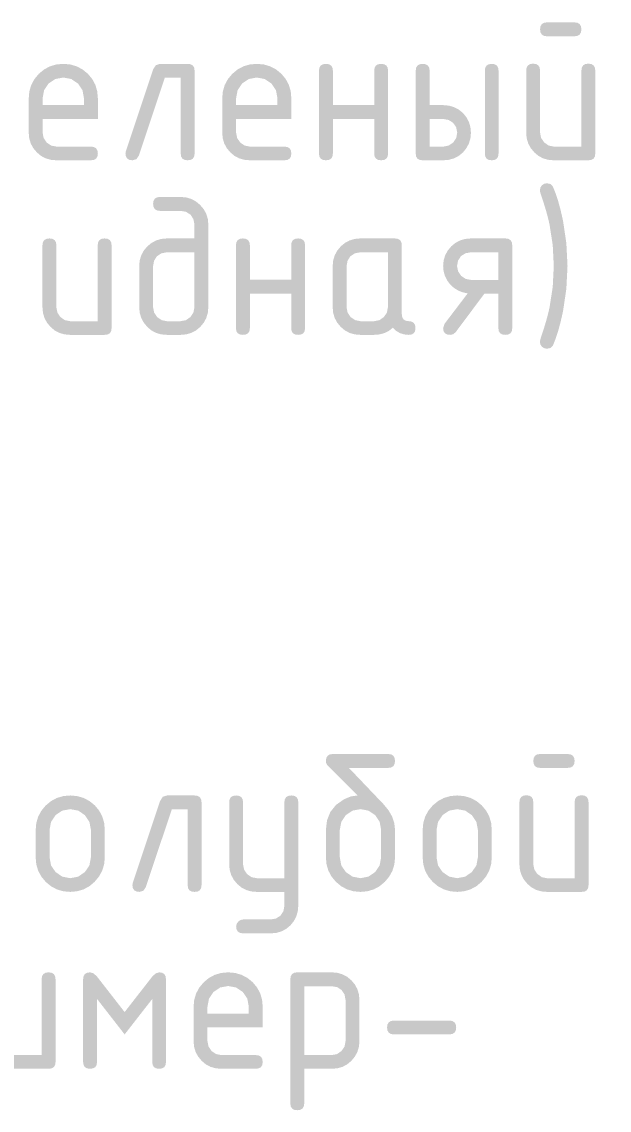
# Model space of a CAD drawing. Header units: millimetres. Extents: x 0 to 1189, y 0 to 841.
# Drawn here: x 1133.01 to 1145.9, y 693.28 to 717.17 of the extents above; entities that cross this region are included whole.
import ezdxf

# ---------------------------------------------------------------- set-up
doc = ezdxf.new("R2010")
doc.units = ezdxf.units.MM

msp = doc.modelspace()

# ---------------------------------------------------------------- hatches: boundary and pattern name
h = msp.add_hatch(color=7)
h.paths.add_polyline_path([(1145.590096, 716.096524), (1145.590096, 714.276411), (1145.580579, 714.210223), (1145.551994, 714.164032), (1145.504288, 714.136963), (1145.43741, 714.128135), (1144.68004, 714.128135), (1144.557627, 714.138599), (1144.445291, 714.170509), (1144.343394, 714.22464), (1144.252297, 714.301767), (1144.174481, 714.395405), (1144.118834, 714.498551), (1144.085408, 714.611206), (1144.074254, 714.733369), (1144.074254, 716.096524), (1144.083771, 716.163402), (1144.112357, 716.211108), (1144.160063, 716.239694), (1144.226941, 716.249211), (1144.2935, 716.239694), (1144.341042, 716.211108), (1144.369568, 716.163402), (1144.379076, 716.096524), (1144.379076, 714.733369), (1144.401401, 714.618234), (1144.468373, 714.521702), (1144.566145, 714.451353), (1144.68004, 714.428547), (1145.285274, 714.428547), (1145.285274, 716.096524), (1145.294783, 716.163402), (1145.323308, 716.211108), (1145.37085, 716.239694), (1145.43741, 716.249211), (1145.504288, 716.239694), (1145.551994, 716.211108), (1145.580579, 716.163402)])
h.paths.add_polyline_path([(1145.132588, 716.850036), (1144.527353, 716.850036), (1144.463025, 716.859553), (1144.416628, 716.888138), (1144.388524, 716.935844), (1144.379076, 717.002722), (1144.388524, 717.069281), (1144.416628, 717.116824), (1144.463025, 717.145349), (1144.527353, 717.154858), (1145.132588, 717.154858), (1145.199465, 717.145349), (1145.247171, 717.116824), (1145.275757, 717.069281), (1145.285274, 717.002722), (1145.275757, 716.935844), (1145.247171, 716.888138), (1145.199465, 716.859553)])
h = msp.add_hatch(color=7)
h.paths.add_polyline_path([(1133.922366, 715.944389), (1133.747355, 715.912074), (1133.600456, 715.8132), (1133.501582, 715.666301), (1133.469267, 715.49129), (1133.469267, 715.338603), (1134.375465, 715.338603), (1134.375465, 715.49129), (1134.34315, 715.666301), (1134.244275, 715.8132), (1134.097377, 715.912074)])
h.paths.add_polyline_path([(1133.469267, 715.034332), (1133.469267, 714.733369), (1133.491591, 714.617752), (1133.558564, 714.517844), (1133.656335, 714.450871), (1133.77023, 714.428547), (1134.5276, 714.428547), (1134.594478, 714.419038), (1134.642184, 714.390513), (1134.67077, 714.342971), (1134.680287, 714.276411), (1134.67077, 714.210223), (1134.642184, 714.164032), (1134.594478, 714.136963), (1134.5276, 714.128135), (1133.77023, 714.128135), (1133.647817, 714.138599), (1133.535482, 714.170509), (1133.433584, 714.22464), (1133.342487, 714.301767), (1133.264671, 714.394785), (1133.209024, 714.496898), (1133.175598, 714.609346), (1133.164445, 714.733369), (1133.164445, 715.48688), (1133.178044, 715.639386), (1133.219084, 715.779644), (1133.287926, 715.908017), (1133.384931, 716.024866), (1133.501461, 716.121553), (1133.62967, 716.190231), (1133.769869, 716.23121), (1133.922366, 716.244801), (1134.074863, 716.231271), (1134.215061, 716.190713), (1134.34327, 716.123181), (1134.459801, 716.028725), (1134.556806, 715.912195), (1134.625648, 715.783985), (1134.666687, 715.643787), (1134.680287, 715.49129), (1134.680287, 715.034332)])
h = msp.add_hatch(color=7)
h.dxf.hatch_style = 2
h.paths.add_polyline_path([(1136.044186, 716.244801), (1136.64942, 716.244801), (1136.716298, 716.235353), (1136.764004, 716.20725), (1136.79259, 716.160853), (1136.802107, 716.096524), (1136.802107, 714.276411), (1136.79259, 714.210223), (1136.764004, 714.164032), (1136.716298, 714.136963), (1136.64942, 714.128135), (1136.582861, 714.136963), (1136.535319, 714.164032), (1136.506794, 714.210223), (1136.497285, 714.276411), (1136.497285, 715.939979), (1136.150019, 715.939979), (1135.578409, 714.229558), (1135.527697, 714.153422), (1135.438952, 714.128135), (1135.372074, 714.137643), (1135.324368, 714.166168), (1135.295782, 714.213711), (1135.286265, 714.28027), (1135.295085, 714.327123), (1135.892051, 716.12188), (1135.951995, 716.215173)])
h = msp.add_hatch(color=7)
h.paths.add_polyline_path([(1138.166007, 715.944389), (1137.990996, 715.912074), (1137.844097, 715.8132), (1137.745223, 715.666301), (1137.712908, 715.49129), (1137.712908, 715.338603), (1138.619105, 715.338603), (1138.619105, 715.49129), (1138.58679, 715.666301), (1138.487916, 715.8132), (1138.341017, 715.912074)])
h.paths.add_polyline_path([(1137.712908, 715.034332), (1137.712908, 714.733369), (1137.735232, 714.617752), (1137.802204, 714.517844), (1137.899976, 714.450871), (1138.013871, 714.428547), (1138.771241, 714.428547), (1138.838119, 714.419038), (1138.885825, 714.390513), (1138.91441, 714.342971), (1138.923928, 714.276411), (1138.91441, 714.210223), (1138.885825, 714.164032), (1138.838119, 714.136963), (1138.771241, 714.128135), (1138.013871, 714.128135), (1137.891458, 714.138599), (1137.779122, 714.170509), (1137.677225, 714.22464), (1137.586128, 714.301767), (1137.508312, 714.394785), (1137.452665, 714.496898), (1137.419239, 714.609346), (1137.408086, 714.733369), (1137.408086, 715.48688), (1137.421685, 715.639386), (1137.462725, 715.779644), (1137.531566, 715.908017), (1137.628572, 716.024866), (1137.745102, 716.121553), (1137.873311, 716.190231), (1138.013509, 716.23121), (1138.166007, 716.244801), (1138.318504, 716.231271), (1138.458702, 716.190713), (1138.586911, 716.123181), (1138.703441, 716.028725), (1138.800447, 715.912195), (1138.869288, 715.783985), (1138.910328, 715.643787), (1138.923928, 715.49129), (1138.923928, 715.034332)])
h = msp.add_hatch(color=7)
h.dxf.hatch_style = 2
h.paths.add_polyline_path([(1139.834728, 715.034332), (1139.834728, 714.276411), (1139.825219, 714.210223), (1139.796694, 714.164032), (1139.749152, 714.136963), (1139.682593, 714.128135), (1139.615715, 714.136963), (1139.568009, 714.164032), (1139.539423, 714.210223), (1139.529906, 714.276411), (1139.529906, 716.096524), (1139.539423, 716.160853), (1139.568009, 716.20725), (1139.615715, 716.235353), (1139.682593, 716.244801), (1139.749152, 716.235353), (1139.796694, 716.20725), (1139.825219, 716.160853), (1139.834728, 716.096524), (1139.834728, 715.338603), (1140.740926, 715.338603), (1140.740926, 716.096524), (1140.750434, 716.160853), (1140.77896, 716.20725), (1140.826502, 716.235353), (1140.893061, 716.244801), (1140.959939, 716.235353), (1141.007645, 716.20725), (1141.036231, 716.160853), (1141.045748, 716.096524), (1141.045748, 714.276411), (1141.036231, 714.210223), (1141.007645, 714.164032), (1140.959939, 714.136963), (1140.893061, 714.128135), (1140.826502, 714.136963), (1140.77896, 714.164032), (1140.750434, 714.210223), (1140.740926, 714.276411), (1140.740926, 715.034332)])
h = msp.add_hatch(color=7)
h.paths.add_polyline_path([(1142.862746, 714.733369), (1142.851662, 714.611206), (1142.818718, 714.498551), (1142.76438, 714.395405), (1142.689113, 714.301767), (1142.595476, 714.22464), (1142.49233, 714.170509), (1142.379675, 714.138599), (1142.257512, 714.128135), (1141.804413, 714.128135), (1141.737535, 714.136963), (1141.689829, 714.164032), (1141.661243, 714.210223), (1141.651726, 714.276411), (1141.651726, 716.096524), (1141.661243, 716.160853), (1141.689829, 716.20725), (1141.737535, 716.235353), (1141.804413, 716.244801), (1141.870972, 716.235353), (1141.918514, 716.20725), (1141.94704, 716.160853), (1141.956548, 716.096524), (1141.956548, 715.338603), (1142.257512, 715.338603), (1142.379675, 715.327605), (1142.49233, 715.294851), (1142.595476, 715.240702), (1142.689113, 715.165522), (1142.76438, 715.071798), (1142.818718, 714.968462), (1142.851662, 714.855618)])
h.paths.add_polyline_path([(1142.561783, 714.733369), (1142.539734, 714.850916), (1142.473037, 714.949445), (1142.374783, 715.012559), (1142.257512, 715.034332), (1141.956548, 715.034332), (1141.956548, 714.428547), (1142.257512, 714.428547), (1142.374783, 714.450871), (1142.473037, 714.517844), (1142.539734, 714.616098)])
h.paths.add_polyline_path([(1143.167568, 716.096524), (1143.177077, 716.160853), (1143.205602, 716.20725), (1143.253144, 716.235353), (1143.319704, 716.244801), (1143.384032, 716.235353), (1143.430429, 716.20725), (1143.458532, 716.160853), (1143.467981, 716.096524), (1143.467981, 714.276411), (1143.458532, 714.210223), (1143.430429, 714.164032), (1143.384032, 714.136963), (1143.319704, 714.128135), (1143.253144, 714.136963), (1143.205602, 714.164032), (1143.177077, 714.210223), (1143.167568, 714.276411)])
h = msp.add_hatch(color=7)
h.dxf.hatch_style = 2
h.paths.add_polyline_path([(1144.679708, 711.807644), (1144.656901, 712.264326), (1144.586552, 712.7177), (1144.554935, 712.856589), (1144.510554, 713.019353), (1144.45346, 713.205888), (1144.383705, 713.41609), (1144.374886, 713.471212), (1144.38715, 713.531088), (1144.421739, 713.581455), (1144.471555, 713.613356), (1144.527572, 713.623347), (1144.61053, 713.606535), (1144.658762, 713.551689), (1144.71986, 713.40411), (1144.777135, 713.228884), (1144.831309, 713.026682), (1144.883106, 712.798178), (1144.95566, 712.306012), (1144.980671, 711.807644), (1144.95566, 711.30907), (1144.883106, 710.81711), (1144.831309, 710.588459), (1144.777135, 710.385646), (1144.71986, 710.209085), (1144.658762, 710.059189), (1144.61053, 710.007719), (1144.527572, 709.99139), (1144.473002, 710.001449), (1144.421739, 710.033833), (1144.38715, 710.085096), (1144.374886, 710.139667), (1144.383705, 710.194788), (1144.45346, 710.407463), (1144.510554, 710.595177), (1144.554935, 710.758397), (1144.586552, 710.897588), (1144.656901, 711.350962)])
h = msp.add_hatch(color=7)
h.paths.add_polyline_path([(1137.103309, 712.7177), (1137.103309, 710.901446), (1137.092156, 710.779283), (1137.05873, 710.666628), (1137.003083, 710.563482), (1136.925267, 710.469845), (1136.831689, 710.392717), (1136.728965, 710.338586), (1136.617456, 710.306676), (1136.497524, 710.296212), (1136.193253, 710.296212), (1136.07084, 710.306676), (1135.958504, 710.338586), (1135.856607, 710.392717), (1135.76551, 710.469845), (1135.687694, 710.563482), (1135.632047, 710.666628), (1135.598621, 710.779283), (1135.587467, 710.901446), (1135.587467, 711.807644), (1135.598621, 711.929807), (1135.632047, 712.042462), (1135.687694, 712.145608), (1135.76551, 712.239246), (1135.858467, 712.314512), (1135.960158, 712.36885), (1136.07146, 712.401794), (1136.193253, 712.412878), (1136.798487, 712.412878), (1136.798487, 712.7177), (1136.776714, 712.835247), (1136.7136, 712.933777), (1136.615277, 712.996409), (1136.497524, 713.018113), (1136.040566, 713.018113), (1135.976238, 713.02763), (1135.929841, 713.056216), (1135.901738, 713.103922), (1135.892289, 713.170799), (1135.901738, 713.237359), (1135.929841, 713.284901), (1135.976238, 713.313426), (1136.040566, 713.322935), (1136.497524, 713.322935), (1136.619937, 713.311867), (1136.732273, 713.278631), (1136.83417, 713.223173), (1136.925267, 713.145444), (1137.003083, 713.054037), (1137.05873, 712.952036), (1137.092156, 712.839803)])
h.paths.add_polyline_path([(1136.798487, 710.901446), (1136.798487, 712.108056), (1136.193253, 712.108056), (1136.0755, 712.086283), (1135.977176, 712.023169), (1135.914062, 711.924915), (1135.892289, 711.807644), (1135.892289, 710.901446), (1135.914614, 710.785829), (1135.981586, 710.685921), (1136.079358, 710.618948), (1136.193253, 710.596624), (1136.497524, 710.596624), (1136.613072, 710.618948), (1136.70919, 710.685921), (1136.776163, 710.784175)])
h = msp.add_hatch(color=7)
h.dxf.hatch_style = 2
h.paths.add_polyline_path([(1134.981632, 712.264602), (1134.981632, 710.444489), (1134.972115, 710.3783), (1134.943529, 710.33211), (1134.895823, 710.30504), (1134.828945, 710.296212), (1134.071575, 710.296212), (1133.949162, 710.306676), (1133.836826, 710.338586), (1133.734929, 710.392717), (1133.643832, 710.469845), (1133.566016, 710.562862), (1133.510369, 710.664975), (1133.476943, 710.777423), (1133.46579, 710.901446), (1133.46579, 712.264602), (1133.475307, 712.32893), (1133.503892, 712.375327), (1133.551598, 712.40343), (1133.618476, 712.412878), (1133.685035, 712.40343), (1133.732578, 712.375327), (1133.761103, 712.32893), (1133.770612, 712.264602), (1133.770612, 710.901446), (1133.792936, 710.785829), (1133.859908, 710.685921), (1133.95768, 710.618948), (1134.071575, 710.596624), (1134.67681, 710.596624), (1134.67681, 712.264602), (1134.686318, 712.32893), (1134.714843, 712.375327), (1134.762386, 712.40343), (1134.828945, 712.412878), (1134.895823, 712.40343), (1134.943529, 712.375327), (1134.972115, 712.32893)])
h = msp.add_hatch(color=7)
h.dxf.hatch_style = 2
h.paths.add_polyline_path([(1138.013967, 711.20241), (1138.013967, 710.444489), (1138.004459, 710.3783), (1137.975933, 710.33211), (1137.928391, 710.30504), (1137.861832, 710.296212), (1137.794954, 710.30504), (1137.747248, 710.33211), (1137.718662, 710.3783), (1137.709145, 710.444489), (1137.709145, 712.264602), (1137.718662, 712.32893), (1137.747248, 712.375327), (1137.794954, 712.40343), (1137.861832, 712.412878), (1137.928391, 712.40343), (1137.975933, 712.375327), (1138.004459, 712.32893), (1138.013967, 712.264602), (1138.013967, 711.506681), (1138.920165, 711.506681), (1138.920165, 712.264602), (1138.929673, 712.32893), (1138.958199, 712.375327), (1139.005741, 712.40343), (1139.0723, 712.412878), (1139.139178, 712.40343), (1139.186884, 712.375327), (1139.21547, 712.32893), (1139.224987, 712.264602), (1139.224987, 710.444489), (1139.21547, 710.3783), (1139.186884, 710.33211), (1139.139178, 710.30504), (1139.0723, 710.296212), (1139.005741, 710.30504), (1138.958199, 710.33211), (1138.929673, 710.3783), (1138.920165, 710.444489), (1138.920165, 711.20241)])
h = msp.add_hatch(color=7)
h.paths.add_polyline_path([(1141.041843, 712.108056), (1140.436608, 712.108056), (1140.318855, 712.086283), (1140.220532, 712.023169), (1140.157418, 711.924915), (1140.135645, 711.807644), (1140.135645, 710.901446), (1140.157969, 710.785829), (1140.224942, 710.685921), (1140.322713, 710.618948), (1140.436608, 710.596624), (1140.740879, 710.596624), (1140.856428, 710.618948), (1140.952546, 710.685921), (1141.019518, 710.784175), (1141.041843, 710.901446)])
h.paths.add_polyline_path([(1141.647077, 710.444489), (1141.637629, 710.3783), (1141.609526, 710.33211), (1141.563129, 710.30504), (1141.4988, 710.296212), (1141.396403, 710.305789), (1141.304703, 710.334797), (1141.223236, 710.383648), (1141.151535, 710.452757), (1141.061867, 710.383648), (1140.963777, 710.334797), (1140.856901, 710.305789), (1140.740879, 710.296212), (1140.436608, 710.296212), (1140.314195, 710.306676), (1140.20186, 710.338586), (1140.099962, 710.392717), (1140.008865, 710.469845), (1139.931049, 710.562862), (1139.875402, 710.664975), (1139.841976, 710.777423), (1139.830823, 710.901446), (1139.830823, 711.807644), (1139.841976, 711.929807), (1139.875402, 712.042462), (1139.931049, 712.145608), (1140.008865, 712.239246), (1140.099962, 712.314512), (1140.20186, 712.36885), (1140.314195, 712.401794), (1140.436608, 712.412878), (1141.193978, 712.412878), (1141.260856, 712.40343), (1141.308562, 712.375327), (1141.337148, 712.32893), (1141.346665, 712.264602), (1141.346665, 710.749311), (1141.356173, 710.682433), (1141.384699, 710.634727), (1141.432241, 710.606141), (1141.4988, 710.596624), (1141.563129, 710.587116), (1141.609526, 710.55859), (1141.637629, 710.511048)])
h = msp.add_hatch(color=7)
h.paths.add_polyline_path([(1142.791194, 711.206268), (1142.680839, 711.230384), (1142.579321, 711.271036), (1142.487414, 711.329051), (1142.405895, 711.405257), (1142.339017, 711.494485), (1142.291311, 711.590741), (1142.262725, 711.694852), (1142.253208, 711.807644), (1142.264362, 711.929807), (1142.297788, 712.042462), (1142.353434, 712.145608), (1142.431251, 712.239246), (1142.522347, 712.314512), (1142.624245, 712.36885), (1142.736581, 712.401794), (1142.858994, 712.412878), (1143.616363, 712.412878), (1143.683241, 712.40343), (1143.730947, 712.375327), (1143.759533, 712.32893), (1143.76905, 712.264602), (1143.76905, 710.444489), (1143.759533, 710.3783), (1143.730947, 710.33211), (1143.683241, 710.30504), (1143.616363, 710.296212), (1143.549804, 710.30504), (1143.502262, 710.33211), (1143.473736, 710.3783), (1143.464228, 710.444489), (1143.464228, 711.20241), (1143.159406, 711.20241), (1142.528264, 710.355743), (1142.473487, 710.310061), (1142.405895, 710.296212), (1142.339017, 710.30504), (1142.291311, 710.33211), (1142.262725, 710.3783), (1142.253208, 710.444489), (1142.282974, 710.537644)])
h.paths.add_polyline_path([(1142.55803, 711.807644), (1142.580354, 711.691544), (1142.647327, 711.591568), (1142.745099, 711.525077), (1142.858994, 711.502822), (1143.464228, 711.502822), (1143.464228, 712.108056), (1142.858994, 712.108056), (1142.74124, 712.086283), (1142.642917, 712.023169), (1142.579803, 711.924915)])
h = msp.add_hatch(color=7)
h.paths.add_polyline_path([(1141.197966, 699.428048), (1141.197966, 698.822814), (1141.183686, 698.672858), (1141.141191, 698.533908), (1141.070997, 698.406018), (1140.973621, 698.289238), (1140.858702, 698.192551), (1140.730604, 698.123873), (1140.590621, 698.082894), (1140.440045, 698.069303), (1140.287548, 698.082894), (1140.14735, 698.123873), (1140.01914, 698.192551), (1139.90261, 698.289238), (1139.805605, 698.406018), (1139.736763, 698.533908), (1139.695723, 698.672858), (1139.682124, 698.822814), (1139.682124, 699.432458), (1139.706731, 699.643436), (1139.780585, 699.825475), (1139.903738, 699.978161), (1140.076243, 700.101082), (1140.231203, 700.16585), (1140.376655, 700.185969), (1139.71189, 700.854594), (1139.689152, 700.889733), (1139.682124, 700.94389), (1139.691641, 701.01045), (1139.720227, 701.057992), (1139.767933, 701.086517), (1139.834811, 701.096026), (1141.049689, 701.096026), (1141.114018, 701.086517), (1141.160414, 701.057992), (1141.188518, 701.01045), (1141.197966, 700.94389), (1141.188518, 700.877012), (1141.160414, 700.829307), (1141.114018, 700.800721), (1141.049689, 700.791204), (1140.185935, 700.791204), (1140.948265, 699.99139), (1141.056812, 699.85872), (1141.134921, 699.720881), (1141.182127, 699.577462)])
h.paths.add_polyline_path([(1140.893144, 698.827224), (1140.893144, 699.432458), (1140.860829, 699.606022), (1140.761955, 699.754368), (1140.615056, 699.853242), (1140.440045, 699.885557), (1140.265034, 699.853242), (1140.118135, 699.754368), (1140.019261, 699.606022), (1139.986946, 699.432458), (1139.986946, 698.827224), (1140.019261, 698.650353), (1140.118135, 698.505314), (1140.265034, 698.404235), (1140.440045, 698.369715), (1140.615056, 698.404235), (1140.761955, 698.505314), (1140.860829, 698.651799)])
h = msp.add_hatch(color=7)
h.paths.add_polyline_path([(1145.441498, 700.037692), (1145.441498, 698.21758), (1145.431981, 698.151391), (1145.403395, 698.105201), (1145.355689, 698.078131), (1145.288811, 698.069303), (1144.531441, 698.069303), (1144.409028, 698.079767), (1144.296692, 698.111677), (1144.194795, 698.165808), (1144.103698, 698.242936), (1144.025882, 698.336573), (1143.970235, 698.439719), (1143.936809, 698.552374), (1143.925656, 698.674537), (1143.925656, 700.037692), (1143.935173, 700.10457), (1143.963758, 700.152276), (1144.011464, 700.180862), (1144.078342, 700.190379), (1144.144902, 700.180862), (1144.192444, 700.152276), (1144.220969, 700.10457), (1144.230478, 700.037692), (1144.230478, 698.674537), (1144.252802, 698.559402), (1144.319775, 698.46287), (1144.417546, 698.392522), (1144.531441, 698.369715), (1145.136676, 698.369715), (1145.136676, 700.037692), (1145.146184, 700.10457), (1145.17471, 700.152276), (1145.222252, 700.180862), (1145.288811, 700.190379), (1145.355689, 700.180862), (1145.403395, 700.152276), (1145.431981, 700.10457)])
h.paths.add_polyline_path([(1144.983989, 700.791204), (1144.378755, 700.791204), (1144.314426, 700.800721), (1144.268029, 700.829307), (1144.239926, 700.877012), (1144.230478, 700.94389), (1144.239926, 701.01045), (1144.268029, 701.057992), (1144.314426, 701.086517), (1144.378755, 701.096026), (1144.983989, 701.096026), (1145.050867, 701.086517), (1145.098573, 701.057992), (1145.127159, 701.01045), (1145.136676, 700.94389), (1145.127159, 700.877012), (1145.098573, 700.829307), (1145.050867, 700.800721)])
h = msp.add_hatch(color=7)
h.paths.add_polyline_path([(1133.316826, 698.822814), (1133.316826, 699.428048), (1133.330426, 699.580554), (1133.371466, 699.720813), (1133.440307, 699.849185), (1133.537312, 699.966034), (1133.653843, 700.062721), (1133.782052, 700.131399), (1133.92225, 700.172378), (1134.074747, 700.185969), (1134.227245, 700.172439), (1134.367443, 700.131881), (1134.495652, 700.064349), (1134.612182, 699.969893), (1134.709188, 699.853294), (1134.778029, 699.724602), (1134.819069, 699.583095), (1134.832668, 699.428048), (1134.832668, 698.822814), (1134.818388, 698.672858), (1134.775893, 698.533908), (1134.705699, 698.406018), (1134.608324, 698.289238), (1134.493404, 698.192551), (1134.365307, 698.123873), (1134.225324, 698.082894), (1134.074747, 698.069303), (1133.92225, 698.082894), (1133.782052, 698.123873), (1133.653843, 698.192551), (1133.537312, 698.289238), (1133.440307, 698.406018), (1133.371466, 698.533908), (1133.330426, 698.672858)])
h.paths.add_polyline_path([(1134.527846, 698.827224), (1134.527846, 699.432458), (1134.495531, 699.606022), (1134.396657, 699.754368), (1134.249758, 699.853242), (1134.074747, 699.885557), (1133.899737, 699.853242), (1133.752838, 699.754368), (1133.653963, 699.606022), (1133.621648, 699.432458), (1133.621648, 698.827224), (1133.653963, 698.650353), (1133.752838, 698.505314), (1133.899737, 698.404235), (1134.074747, 698.369715), (1134.249758, 698.404235), (1134.396657, 698.505314), (1134.495531, 698.651799)])
h = msp.add_hatch(color=7)
h.dxf.hatch_style = 2
h.paths.add_polyline_path([(1136.196513, 700.185969), (1136.801748, 700.185969), (1136.868626, 700.176521), (1136.916331, 700.148418), (1136.944917, 700.102021), (1136.954434, 700.037692), (1136.954434, 698.21758), (1136.944917, 698.151391), (1136.916331, 698.105201), (1136.868626, 698.078131), (1136.801748, 698.069303), (1136.735188, 698.078131), (1136.687646, 698.105201), (1136.659121, 698.151391), (1136.649612, 698.21758), (1136.649612, 699.881147), (1136.302347, 699.881147), (1135.730736, 698.170726), (1135.680025, 698.09459), (1135.591279, 698.069303), (1135.524401, 698.078811), (1135.476695, 698.107337), (1135.448109, 698.154879), (1135.438592, 698.221438), (1135.447412, 698.268291), (1136.044378, 700.063048), (1136.104322, 700.156342)])
h = msp.add_hatch(color=7)
h.dxf.hatch_style = 2
h.paths.add_polyline_path([(1138.771378, 697.760071), (1138.771378, 698.069303), (1138.166144, 698.069303), (1138.043731, 698.079767), (1137.931395, 698.111677), (1137.829498, 698.165808), (1137.738401, 698.242936), (1137.660585, 698.336573), (1137.604938, 698.439719), (1137.571512, 698.552374), (1137.560358, 698.674537), (1137.560358, 700.037692), (1137.569875, 700.102021), (1137.598461, 700.148418), (1137.646167, 700.176521), (1137.713045, 700.185969), (1137.779604, 700.176521), (1137.827146, 700.148418), (1137.855672, 700.102021), (1137.86518, 700.037692), (1137.86518, 698.674537), (1137.887504, 698.55892), (1137.954477, 698.459012), (1138.052249, 698.392039), (1138.166144, 698.369715), (1138.771378, 698.369715), (1138.771378, 700.037692), (1138.780887, 700.102021), (1138.809412, 700.148418), (1138.856954, 700.176521), (1138.923513, 700.185969), (1138.990391, 700.176521), (1139.038097, 700.148418), (1139.066683, 700.102021), (1139.0762, 700.037692), (1139.0762, 697.764481), (1139.065116, 697.642318), (1139.032172, 697.529663), (1138.977834, 697.426517), (1138.902567, 697.332879), (1138.81116, 697.25738), (1138.70916, 697.203068), (1138.596927, 697.170253), (1138.474824, 697.159246), (1137.86518, 697.159246), (1137.798621, 697.168755), (1137.751079, 697.19728), (1137.722553, 697.244822), (1137.713045, 697.311382), (1137.723587, 697.365952), (1137.759347, 697.417215), (1137.807509, 697.451804), (1137.86518, 697.464068), (1138.470415, 697.464068), (1138.588168, 697.484119), (1138.686491, 697.548404), (1138.749605, 697.643282)])
h = msp.add_hatch(color=7)
h.paths.add_polyline_path([(1141.80389, 698.822814), (1141.80389, 699.428048), (1141.817489, 699.580554), (1141.858529, 699.720813), (1141.927371, 699.849185), (1142.024376, 699.966034), (1142.140906, 700.062721), (1142.269116, 700.131399), (1142.409314, 700.172378), (1142.561811, 700.185969), (1142.714308, 700.172439), (1142.854506, 700.131881), (1142.982715, 700.064349), (1143.099246, 699.969893), (1143.196251, 699.853294), (1143.265093, 699.724602), (1143.306132, 699.583095), (1143.319732, 699.428048), (1143.319732, 698.822814), (1143.305452, 698.672858), (1143.262957, 698.533908), (1143.192763, 698.406018), (1143.095387, 698.289238), (1142.980467, 698.192551), (1142.85237, 698.123873), (1142.712387, 698.082894), (1142.561811, 698.069303), (1142.409314, 698.082894), (1142.269116, 698.123873), (1142.140906, 698.192551), (1142.024376, 698.289238), (1141.927371, 698.406018), (1141.858529, 698.533908), (1141.817489, 698.672858)])
h.paths.add_polyline_path([(1143.01491, 698.827224), (1143.01491, 699.432458), (1142.982595, 699.606022), (1142.883721, 699.754368), (1142.736822, 699.853242), (1142.561811, 699.885557), (1142.3868, 699.853242), (1142.239901, 699.754368), (1142.141027, 699.606022), (1142.108712, 699.432458), (1142.108712, 698.827224), (1142.141027, 698.650353), (1142.239901, 698.505314), (1142.3868, 698.404235), (1142.561811, 698.369715), (1142.736822, 698.404235), (1142.883721, 698.505314), (1142.982595, 698.651799)])
h = msp.add_hatch(color=7)
h.dxf.hatch_style = 2
h.paths.add_polyline_path([(1133.752172, 696.155365), (1133.752172, 694.335252), (1133.742655, 694.269063), (1133.714069, 694.222873), (1133.666363, 694.195803), (1133.599485, 694.186975), (1132.842116, 694.186975), (1132.719703, 694.197439), (1132.607367, 694.22935), (1132.505469, 694.283481), (1132.414372, 694.360608), (1132.336556, 694.453625), (1132.280909, 694.555738), (1132.247483, 694.668186), (1132.23633, 694.792209), (1132.23633, 696.155365), (1132.245847, 696.219693), (1132.274433, 696.26609), (1132.322139, 696.294193), (1132.389017, 696.303642), (1132.455576, 696.294193), (1132.503118, 696.26609), (1132.531643, 696.219693), (1132.541152, 696.155365), (1132.541152, 694.792209), (1132.563476, 694.676592), (1132.630449, 694.576684), (1132.728221, 694.509711), (1132.842116, 694.487387), (1133.44735, 694.487387), (1133.44735, 696.155365), (1133.456858, 696.219693), (1133.485384, 696.26609), (1133.532926, 696.294193), (1133.599485, 696.303642), (1133.666363, 696.294193), (1133.714069, 696.26609), (1133.742655, 696.219693)])
h = msp.add_hatch(color=7)
h.dxf.hatch_style = 2
h.paths.add_polyline_path([(1135.267945, 694.940486), (1134.662711, 695.719353), (1134.662711, 694.335252), (1134.653202, 694.269063), (1134.624677, 694.222873), (1134.577134, 694.195803), (1134.510575, 694.186975), (1134.443697, 694.195803), (1134.395991, 694.222873), (1134.367406, 694.269063), (1134.357889, 694.335252), (1134.357889, 696.155365), (1134.367406, 696.219693), (1134.395991, 696.26609), (1134.443697, 696.294193), (1134.510575, 696.303642), (1134.586643, 696.280835), (1134.662711, 696.210486), (1135.267945, 695.431619), (1135.873731, 696.210486), (1135.949798, 696.280835), (1136.025866, 696.303642), (1136.090195, 696.294193), (1136.136591, 696.26609), (1136.164695, 696.219693), (1136.174143, 696.155365), (1136.174143, 694.335252), (1136.164695, 694.269063), (1136.136591, 694.222873), (1136.090195, 694.195803), (1136.025866, 694.186975), (1135.959307, 694.195803), (1135.911764, 694.222873), (1135.883239, 694.269063), (1135.873731, 694.335252), (1135.873731, 695.719353)])
h = msp.add_hatch(color=7)
h.paths.add_polyline_path([(1137.538076, 696.003229), (1137.363065, 695.970914), (1137.216166, 695.87204), (1137.117292, 695.725141), (1137.084977, 695.55013), (1137.084977, 695.397444), (1137.991175, 695.397444), (1137.991175, 695.55013), (1137.95886, 695.725141), (1137.859986, 695.87204), (1137.713087, 695.970914)])
h.paths.add_polyline_path([(1137.084977, 695.093173), (1137.084977, 694.792209), (1137.107301, 694.676592), (1137.174274, 694.576684), (1137.272046, 694.509711), (1137.38594, 694.487387), (1138.14331, 694.487387), (1138.210188, 694.477879), (1138.257894, 694.449353), (1138.28648, 694.401811), (1138.295997, 694.335252), (1138.28648, 694.269063), (1138.257894, 694.222873), (1138.210188, 694.195803), (1138.14331, 694.186975), (1137.38594, 694.186975), (1137.263528, 694.197439), (1137.151192, 694.22935), (1137.049294, 694.283481), (1136.958197, 694.360608), (1136.880381, 694.453625), (1136.824734, 694.555738), (1136.791308, 694.668186), (1136.780155, 694.792209), (1136.780155, 695.545721), (1136.793754, 695.698226), (1136.834794, 695.838485), (1136.903636, 695.966858), (1137.000641, 696.083707), (1137.117171, 696.180393), (1137.245381, 696.249071), (1137.385579, 696.290051), (1137.538076, 696.303642), (1137.690573, 696.290111), (1137.830771, 696.249554), (1137.95898, 696.182021), (1138.075511, 696.087565), (1138.172516, 695.971035), (1138.241358, 695.842826), (1138.282397, 695.702627), (1138.295997, 695.55013), (1138.295997, 695.093173)])
h = msp.add_hatch(color=7)
h.paths.add_polyline_path([(1138.901714, 696.155365), (1138.911231, 696.219693), (1138.939816, 696.26609), (1138.987522, 696.294193), (1139.0544, 696.303642), (1139.81177, 696.303642), (1139.934183, 696.292557), (1140.046519, 696.259613), (1140.148416, 696.205275), (1140.239513, 696.130009), (1140.317329, 696.036371), (1140.372976, 695.933225), (1140.406402, 695.82057), (1140.417556, 695.698407), (1140.417556, 694.792209), (1140.406402, 694.670046), (1140.372976, 694.557392), (1140.317329, 694.454245), (1140.239513, 694.360608), (1140.148416, 694.283481), (1140.046519, 694.22935), (1139.934183, 694.197439), (1139.81177, 694.186975), (1139.206536, 694.186975), (1139.206536, 693.425195), (1139.197027, 693.360867), (1139.168502, 693.31447), (1139.120959, 693.286367), (1139.0544, 693.276918), (1138.987522, 693.286367), (1138.939816, 693.31447), (1138.911231, 693.360867), (1138.901714, 693.425195)])
h.paths.add_polyline_path([(1139.206536, 695.99882), (1139.206536, 694.487387), (1139.81177, 694.487387), (1139.927318, 694.509711), (1140.023437, 694.576684), (1140.090409, 694.674938), (1140.112734, 694.792209), (1140.112734, 695.698407), (1140.090961, 695.815678), (1140.027846, 695.913932), (1139.929523, 695.9787), (1139.81177, 695.99882)])
h = msp.add_hatch(color=7)
h.dxf.hatch_style = 2
h.paths.add_polyline_path([(1142.386428, 694.940486), (1141.175959, 694.940486), (1141.109081, 694.950003), (1141.061375, 694.978589), (1141.032789, 695.026295), (1141.023272, 695.093173), (1141.032789, 695.159732), (1141.061375, 695.207274), (1141.109081, 695.2358), (1141.175959, 695.245308), (1142.386428, 695.245308), (1142.453306, 695.2358), (1142.501012, 695.207274), (1142.529597, 695.159732), (1142.539114, 695.093173), (1142.529597, 695.026295), (1142.501012, 694.978589), (1142.453306, 694.950003)])

# ---------------------------------------------------------------- texts
at = {"color": 7, "char_height": 3.040288, "attachment_point": 1}
for insert in [(1145.895258, 717.168413), (1145.743536, 701.109582)]:
    msp.add_mtext('{\\fGOSTCommon|b0|i0|c0; }', dxfattribs=dict(at, insert=insert))

doc.saveas('drawing.dxf')
